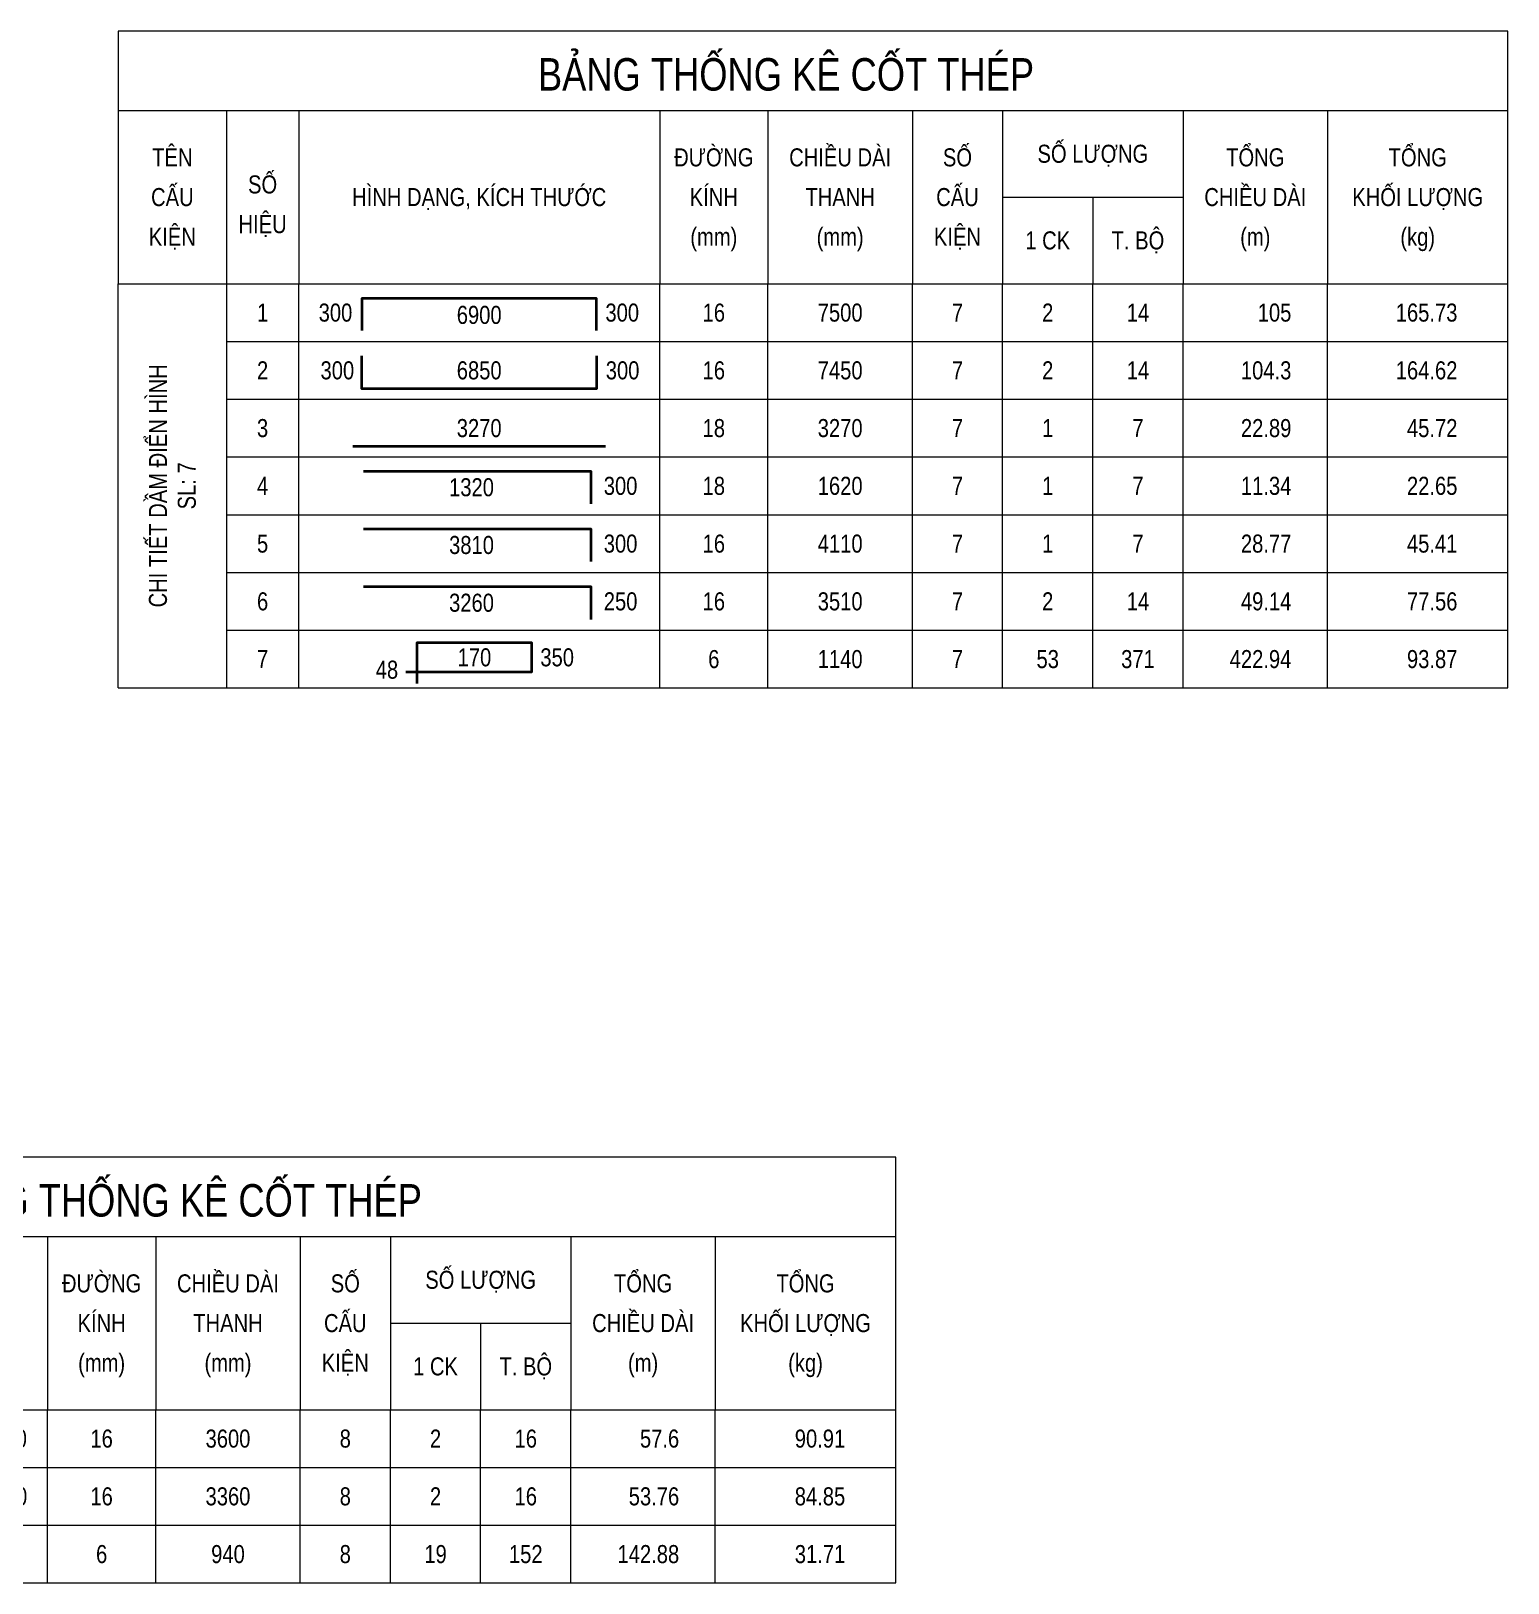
# Model space of a CAD drawing. Extents: x -165145 to 691808, y -202842 to 311040.
# Drawn here: x 319790 to 330019, y -88852 to -78103 of the extents above; entities that cross this region are included whole.
import ezdxf
from ezdxf.enums import TextEntityAlignment as Align

# ---------------------------------------------------------------- set-up
doc = ezdxf.new("R2010")
doc.units = 0
doc.header["$LTSCALE"] = 10
doc.header["$MEASUREMENT"] = 0
doc.layers.get('0').update_dxf_attribs({"linetype": 'CONTINUOUS'})
for name, color, linetype, lineweight in [('DCE_BaoBeTong', 4, 'CONTINUOUS', 18), ('Dce_text', 7, 'CONTINUOUS', 13), ('DCE_ThepChu', 1, 'CONTINUOUS', 35), ('GE_KC_NETTHAY', 2, 'CONTINUOUS', 20)]:
    doc.layers.add(name, color=color, linetype=linetype, lineweight=lineweight)
doc.styles.add('Dce_Text', font='arial.ttf', dxfattribs={"width": 0.8})

# ---------------------------------------------------------------- blocks, each defined once
blk = doc.blocks.new('TKTitle')
at = {"layer": 'DCE_BaoBeTong'}
for p, q in [((15, -11), (15, -35)), ((25, -11), (25, -35)), ((75, -11), (75, -35)), ((90, -11), (90, -35)), ((110, -11), (110, -35)), ((122.5, -11), (122.5, -35)), ((147.5, -11), (147.5, -35)), ((167.5, -11), (167.5, -35)), ((122.5, -23), (147.5, -23)), ((135, -23), (135, -35))]:
    blk.add_line(p, q, dxfattribs=at)
for points in [[(0, 0), (0, -11), (0, -35), (15, -35), (25, -35), (75, -35), (90, -35), (122.5, -35), (135, -35), (147.5, -35), (167.5, -35), (192.5, -35), (192.5, -11), (192.5, 0), (0, 0)], [(0, -11), (15, -11), (25, -11), (75, -11), (90, -11), (122.5, -11), (147.5, -11), (167.5, -11), (192.5, -11)]]:
    blk.add_lwpolyline(points, dxfattribs=at)
at = {"style": 'Dce_Text', "width": 0.8}
for s, height, p in [('BẢNG THỐNG KÊ CỐT THÉP', 4.5, (92.5, -6)), ('SỐ LƯỢNG', 2.5, (135, -17)), ('TÊN', 2.5, (7.5, -17.5)), ('ĐƯỜNG', 2.5, (82.5, -17.5)), ('CHIỀU DÀI', 2.5, (100, -17.5)), ('SỐ', 2.5, (116.25, -17.5)), ('TỔNG', 2.5, (157.5, -17.5)), ('TỔNG', 2.5, (180, -17.5)), ('SỐ', 2.5, (20, -21.25)), ('CẤU', 2.5, (7.5, -23)), ('HÌNH DẠNG, KÍCH THƯỚC', 2.5, (50, -23)), ('KÍNH', 2.5, (82.5, -23)), ('CẤU', 2.5, (116.25, -23)), ('CHIỀU DÀI', 2.5, (157.5, -23)), ('KHỐI LƯỢNG', 2.5, (180, -23)), ('THANH', 2.5, (100, -23)), ('HIỆU', 2.5, (20, -26.75)), ('KIỆN', 2.5, (7.5, -28.5)), ('(mm)', 2.5, (82.5, -28.5)), ('(mm)', 2.5, (100, -28.5)), ('KIỆN', 2.5, (116.25, -28.5)), ('1 CK', 2.5, (128.75, -29)), ('T. BỘ', 2.5, (141.25, -29)), ('(m)', 2.5, (157.5, -28.5)), ('(kg)', 2.5, (180, -28.5))]:
    blk.add_text(s, height=height, dxfattribs=at).set_placement(p, align=Align.MIDDLE_CENTER)
blk = doc.blocks.new('TK4')
at = {"layer": 'DCE_BaoBeTong'}
for p, q in [((0, -8), (0, 0)), ((25, -8), (25, 0)), ((75, -8), (75, 0)), ((90, -8), (90, 0)), ((110, -8), (110, 0)), ((122.5, -8), (122.5, 0)), ((135, -8), (135, 0)), ((147.5, -8), (147.5, 0)), ((167.5, -8), (167.5, 0))]:
    blk.add_line(p, q, dxfattribs=at)
for points in [[(15, -8), (25, -8), (75, -8), (90, -8), (122.5, -8), (135, -8), (147.5, -8), (167.5, -8), (192.5, -8), (192.5, 0)], [(15, 0), (15, -8)]]:
    blk.add_lwpolyline(points, dxfattribs=at)
at = {"layer": 'DCE_ThepChu'}
blk.add_lwpolyline([(33.78, -6.5), (33.78, -2), (66.22, -2), (66.22, -6.5)], dxfattribs=at)
at = {"layer": 'Dce_text', "color": 2, "style": 'Dce_Text', "width": 0.8, "flags": 4}
for tag, p in [('SH', (20, -4)), ('L2', (50, -4.32)), ('DK', (82.5, -4)), ('sumL', (100, -4)), ('SKC', (116.25, -4)), ('SL', (128.75, -4))]:
    blk.add_attdef(tag, text='', height=2.5, dxfattribs=at).set_placement(p, align=Align.MIDDLE_CENTER)
for tag, p in [('L1', (32.43, -4)), ('Lall', (162.5, -4)), ('KL', (185.5, -4))]:
    blk.add_attdef(tag, text='', height=2.5, dxfattribs=at).set_placement(p, align=Align.MIDDLE_RIGHT)
blk.add_attdef('L3', text='', height=2.5, dxfattribs=at).set_placement((67.48, -4), align=Align.MIDDLE_LEFT)
at = {"layer": 'Dce_text', "color": 2, "style": 'Dce_Text', "width": 0.8}
blk.add_attdef('TSL', text='', height=2.5, dxfattribs=at).set_placement((141.25, -4), align=Align.MIDDLE_CENTER)
blk = doc.blocks.new('TK7')
at = {"layer": 'DCE_BaoBeTong'}
for p, q in [((0, -8), (0, 0)), ((25, -8), (25, 0)), ((75, -8), (75, 0)), ((90, -8), (90, 0)), ((110, -8), (110, 0)), ((122.5, -8), (122.5, 0)), ((135, -8), (135, 0)), ((147.5, -8), (147.5, 0)), ((167.5, -8), (167.5, 0))]:
    blk.add_line(p, q, dxfattribs=at)
for points in [[(15, -8), (25, -8), (75, -8), (90, -8), (122.5, -8), (135, -8), (147.5, -8), (167.5, -8), (192.5, -8), (192.5, 0)], [(15, 0), (15, -8)]]:
    blk.add_lwpolyline(points, dxfattribs=at)
at = {"layer": 'DCE_ThepChu'}
blk.add_lwpolyline([(33.72, -2), (33.72, -6.5), (66.28, -6.5), (66.28, -2)], dxfattribs=at)
at = {"layer": 'Dce_text', "color": 2, "style": 'Dce_Text', "width": 0.8, "flags": 4}
for tag, p in [('SH', (20, -4)), ('L2', (50, -4)), ('DK', (82.5, -4)), ('sumL', (100, -4)), ('SKC', (116.25, -4)), ('SL', (128.75, -4))]:
    blk.add_attdef(tag, text='', height=2.5, dxfattribs=at).set_placement(p, align=Align.MIDDLE_CENTER)
for tag, p in [('L1', (32.68, -4)), ('Lall', (162.5, -4)), ('KL', (185.5, -4))]:
    blk.add_attdef(tag, text='', height=2.5, dxfattribs=at).set_placement(p, align=Align.MIDDLE_RIGHT)
blk.add_attdef('L3', text='', height=2.5, dxfattribs=at).set_placement((67.53, -4), align=Align.MIDDLE_LEFT)
at = {"layer": 'Dce_text', "color": 2, "style": 'Dce_Text', "width": 0.8}
blk.add_attdef('TSL', text='', height=2.5, dxfattribs=at).set_placement((141.25, -4), align=Align.MIDDLE_CENTER)
blk = doc.blocks.new('TK1')
at = {"layer": 'DCE_BaoBeTong'}
for p, q in [((0, -8), (0, 0)), ((25, -8), (25, 0)), ((75, -8), (75, 0)), ((90, -8), (90, 0)), ((110, -8), (110, 0)), ((122.5, -8), (122.5, 0)), ((135, -8), (135, 0)), ((147.5, -8), (147.5, 0)), ((167.5, -8), (167.5, 0))]:
    blk.add_line(p, q, dxfattribs=at)
for points in [[(15, -8), (25, -8), (75, -8), (90, -8), (122.5, -8), (135, -8), (147.5, -8), (167.5, -8), (192.5, -8), (192.5, 0)], [(15, 0), (15, -8)]]:
    blk.add_lwpolyline(points, dxfattribs=at)
at = {"layer": 'DCE_ThepChu'}
blk.add_lwpolyline([(32.5, -6.5), (67.5, -6.5)], dxfattribs=at)
at = {"layer": 'Dce_text', "color": 2, "style": 'Dce_Text', "width": 0.8, "flags": 4}
for tag, p in [('SH', (20, -4)), ('L', (50, -4)), ('DK', (82.5, -4)), ('sumL', (100, -4)), ('SKC', (116.25, -4)), ('SL', (128.75, -4))]:
    blk.add_attdef(tag, text='', height=2.5, dxfattribs=at).set_placement(p, align=Align.MIDDLE_CENTER)
at = {"layer": 'Dce_text', "color": 2, "style": 'Dce_Text', "width": 0.8}
blk.add_attdef('TSL', text='', height=2.5, dxfattribs=at).set_placement((141.25, -4), align=Align.MIDDLE_CENTER)
at = {"layer": 'Dce_text', "color": 2, "style": 'Dce_Text', "width": 0.8, "flags": 4}
for tag, p in [('Lall', (162.5, -4)), ('KL', (185.5, -4))]:
    blk.add_attdef(tag, text='', height=2.5, dxfattribs=at).set_placement(p, align=Align.MIDDLE_RIGHT)
blk = doc.blocks.new('TK3')
at = {"layer": 'DCE_BaoBeTong'}
for p, q in [((0, -8), (0, 0)), ((25, -8), (25, 0)), ((75, -8), (75, 0)), ((90, -8), (90, 0)), ((110, -8), (110, 0)), ((122.5, -8), (122.5, 0)), ((135, -8), (135, 0)), ((147.5, -8), (147.5, 0)), ((167.5, -8), (167.5, 0))]:
    blk.add_line(p, q, dxfattribs=at)
for points in [[(15, -8), (25, -8), (75, -8), (90, -8), (122.5, -8), (135, -8), (147.5, -8), (167.5, -8), (192.5, -8), (192.5, 0)], [(15, 0), (15, -8)]]:
    blk.add_lwpolyline(points, dxfattribs=at)
at = {"layer": 'DCE_ThepChu'}
blk.add_lwpolyline([(65.52, -6.5), (65.52, -2), (33.99, -2)], dxfattribs=at)
at = {"layer": 'DCE_BaoBeTong', "color": 2, "style": 'Dce_Text', "width": 0.8}
blk.add_attdef('TSL', text='', height=2.5, dxfattribs=at).set_placement((141.25, -4), align=Align.MIDDLE_CENTER)
at = {"layer": 'Dce_text', "color": 2, "style": 'Dce_Text', "width": 0.8, "flags": 4}
for tag, p in [('SH', (20, -4)), ('L1', (48.94, -4.19)), ('DK', (82.5, -4)), ('sumL', (100, -4)), ('SKC', (116.25, -4)), ('SL', (128.75, -4))]:
    blk.add_attdef(tag, text='', height=2.5, dxfattribs=at).set_placement(p, align=Align.MIDDLE_CENTER)
blk.add_attdef('L2', text='', height=2.5, dxfattribs=at).set_placement((67.26, -4), align=Align.MIDDLE_LEFT)
for tag, p in [('Lall', (162.5, -4)), ('KL', (185.5, -4))]:
    blk.add_attdef(tag, text='', height=2.5, dxfattribs=at).set_placement(p, align=Align.MIDDLE_RIGHT)
blk = doc.blocks.new('TK9')
at = {"layer": 'DCE_BaoBeTong'}
for p, q in [((0, -8), (0, 0)), ((25, -8), (25, 0)), ((75, -8), (75, 0)), ((90, -8), (90, 0)), ((110, -8), (110, 0)), ((122.5, -8), (122.5, 0)), ((135, -8), (135, 0)), ((147.5, -8), (147.5, 0)), ((167.5, -8), (167.5, 0))]:
    blk.add_line(p, q, dxfattribs=at)
for points in [[(15, -8), (25, -8), (75, -8), (90, -8), (122.5, -8), (135, -8), (147.5, -8), (167.5, -8), (192.5, -8), (192.5, 0)], [(15, 0), (15, -8)]]:
    blk.add_lwpolyline(points, dxfattribs=at)
at = {"layer": 'DCE_ThepChu'}
blk.add_lwpolyline([(41.42, -7.37), (41.42, -1.7), (57.26, -1.7), (57.26, -5.81), (39.86, -5.81)], dxfattribs=at)
at = {"layer": 'Dce_text', "color": 2, "style": 'Dce_Text', "width": 0.8, "flags": 4}
for tag, p in [('SH', (20, -4)), ('DK', (82.5, -4)), ('sumL', (100, -4)), ('SKC', (116.25, -4)), ('SL', (128.75, -4))]:
    blk.add_attdef(tag, text='', height=2.5, dxfattribs=at).set_placement(p, align=Align.MIDDLE_CENTER)
at = {"layer": 'Dce_text', "color": 2, "style": 'Dce_Text', "width": 0.8}
blk.add_attdef('M', text='', height=2.5, dxfattribs=at).set_placement((38.78, -5.47), align=Align.MIDDLE_RIGHT)
for tag, p in [('L1', (49.34, -3.76)), ('TSL', (141.25, -4))]:
    blk.add_attdef(tag, text='', height=2.5, dxfattribs=at).set_placement(p, align=Align.MIDDLE_CENTER)
blk.add_attdef('L2', text='', height=2.5, dxfattribs=at).set_placement((58.47, -3.76), align=Align.MIDDLE_LEFT)
at = {"layer": 'Dce_text', "color": 2, "style": 'Dce_Text', "width": 0.8, "flags": 4}
for tag, p in [('Lall', (162.5, -4)), ('KL', (185.5, -4))]:
    blk.add_attdef(tag, text='', height=2.5, dxfattribs=at).set_placement(p, align=Align.MIDDLE_RIGHT)
blk = doc.blocks.new('TenCauKien')
at = {"layer": 'Dce_text', "style": 'Dce_Text', "width": 0.8}
for tag, p in [('TENCAUKIEN', (-2, 0)), ('SOCAUKIEN', (2, 0))]:
    blk.add_attdef(tag, text='', height=2.5, rotation=90, dxfattribs=at).set_placement(p, align=Align.MIDDLE_CENTER)

msp = doc.modelspace()

# ---------------------------------------------------------------- linework, layer by layer
at = {"layer": 'DCE_BaoBeTong'}
msp.add_lwpolyline([(320393.62876, -82652.69086), (321143.62876, -82652.69086)], dxfattribs=at)

# ---------------------------------------------------------------- block references
at = {"layer": 'GE_KC_NETTHAY', "xscale": 50, "yscale": 50, "zscale": 50}
for p in [(320393.62876, -78102.69086), (316153.85215, -85901.6175)]:
    msp.add_blockref('TKTitle', p, dxfattribs=at)
at = {"layer": 'GE_KC_NETTHAY'}
ref = msp.add_blockref('TK4', (320393.62876, -79852.69086), dxfattribs=dict(at, xscale=50, yscale=50, zscale=50))
ref.add_attrib('SH', '1', dxfattribs={"layer": 'Dce_text', "color": 2, "height": 125, "style": 'Dce_Text', "width": 0.8}).set_placement((321393.62876, -80052.69086), align=Align.MIDDLE_CENTER)
ref.add_attrib('L2', '6900', dxfattribs={"layer": 'Dce_text', "color": 2, "height": 125, "style": 'Dce_Text', "width": 0.8}).set_placement((322893.62876, -80068.65265), align=Align.MIDDLE_CENTER)
ref.add_attrib('L1', '300', dxfattribs={"layer": 'Dce_text', "color": 2, "height": 125, "style": 'Dce_Text', "width": 0.8}).set_placement((322014.89407, -80052.69086), align=Align.MIDDLE_RIGHT)
ref.add_attrib('L3', '300', dxfattribs={"layer": 'Dce_text', "color": 2, "height": 125, "style": 'Dce_Text', "width": 0.8}).set_placement((323767.86773, -80052.69086), align=Align.MIDDLE_LEFT)
ref.add_attrib('DK', '16', dxfattribs={"layer": 'Dce_text', "color": 2, "height": 125, "style": 'Dce_Text', "width": 0.8}).set_placement((324518.62876, -80052.69086), align=Align.MIDDLE_CENTER)
ref.add_attrib('sumL', '7500', dxfattribs={"layer": 'Dce_text', "color": 2, "height": 125, "style": 'Dce_Text', "width": 0.8}).set_placement((325393.62876, -80052.69086), align=Align.MIDDLE_CENTER)
ref.add_attrib('SL', '2', dxfattribs={"layer": 'Dce_text', "color": 2, "height": 125, "style": 'Dce_Text', "width": 0.8}).set_placement((326831.12876, -80052.69086), align=Align.MIDDLE_CENTER)
ref.add_attrib('SKC', '7', dxfattribs={"layer": 'Dce_text', "color": 2, "height": 125, "style": 'Dce_Text', "width": 0.8}).set_placement((326206.12876, -80052.69086), align=Align.MIDDLE_CENTER)
ref.add_attrib('Lall', '105', dxfattribs={"layer": 'Dce_text', "color": 2, "height": 125, "style": 'Dce_Text', "width": 0.8}).set_placement((328518.62876, -80052.69086), align=Align.MIDDLE_RIGHT)
ref.add_attrib('KL', '165.73', dxfattribs={"layer": 'Dce_text', "color": 2, "height": 125, "style": 'Dce_Text', "width": 0.8}).set_placement((329668.62876, -80052.69086), align=Align.MIDDLE_RIGHT)
ref.add_attrib('TSL', '14', dxfattribs={"layer": 'Dce_text', "color": 2, "height": 125, "style": 'Dce_Text', "width": 0.8}).set_placement((327456.12876, -80052.69086), align=Align.MIDDLE_CENTER)
ref = msp.add_blockref('TK7', (320393.62876, -80252.69086), dxfattribs=dict(at, xscale=50, yscale=50, zscale=50))
ref.add_attrib('SH', '2', dxfattribs={"layer": 'Dce_text', "color": 2, "height": 125, "style": 'Dce_Text', "width": 0.8}).set_placement((321393.62876, -80452.69086), align=Align.MIDDLE_CENTER)
ref.add_attrib('L2', '6850', dxfattribs={"layer": 'Dce_text', "color": 2, "height": 125, "style": 'Dce_Text', "width": 0.8}).set_placement((322893.62876, -80452.69086), align=Align.MIDDLE_CENTER)
ref.add_attrib('L1', '300', dxfattribs={"layer": 'Dce_text', "color": 2, "height": 125, "style": 'Dce_Text', "width": 0.8}).set_placement((322027.84118, -80452.69086), align=Align.MIDDLE_RIGHT)
ref.add_attrib('L3', '300', dxfattribs={"layer": 'Dce_text', "color": 2, "height": 125, "style": 'Dce_Text', "width": 0.8}).set_placement((323770.29927, -80452.69086), align=Align.MIDDLE_LEFT)
ref.add_attrib('DK', '16', dxfattribs={"layer": 'Dce_text', "color": 2, "height": 125, "style": 'Dce_Text', "width": 0.8}).set_placement((324518.62876, -80452.69086), align=Align.MIDDLE_CENTER)
ref.add_attrib('sumL', '7450', dxfattribs={"layer": 'Dce_text', "color": 2, "height": 125, "style": 'Dce_Text', "width": 0.8}).set_placement((325393.62876, -80452.69086), align=Align.MIDDLE_CENTER)
ref.add_attrib('SL', '2', dxfattribs={"layer": 'Dce_text', "color": 2, "height": 125, "style": 'Dce_Text', "width": 0.8}).set_placement((326831.12876, -80452.69086), align=Align.MIDDLE_CENTER)
ref.add_attrib('SKC', '7', dxfattribs={"layer": 'Dce_text', "color": 2, "height": 125, "style": 'Dce_Text', "width": 0.8}).set_placement((326206.12876, -80452.69086), align=Align.MIDDLE_CENTER)
ref.add_attrib('Lall', '104.3', dxfattribs={"layer": 'Dce_text', "color": 2, "height": 125, "style": 'Dce_Text', "width": 0.8}).set_placement((328518.62876, -80452.69086), align=Align.MIDDLE_RIGHT)
ref.add_attrib('KL', '164.62', dxfattribs={"layer": 'Dce_text', "color": 2, "height": 125, "style": 'Dce_Text', "width": 0.8}).set_placement((329668.62876, -80452.69086), align=Align.MIDDLE_RIGHT)
ref.add_attrib('TSL', '14', dxfattribs={"layer": 'Dce_text', "color": 2, "height": 125, "style": 'Dce_Text', "width": 0.8}).set_placement((327456.12876, -80452.69086), align=Align.MIDDLE_CENTER)
at = {"layer": 'GE_KC_NETTHAY', "xscale": 50, "yscale": 50, "zscale": 50}
msp.add_blockref('TenCauKien', (320768.62876, -81252.69086), dxfattribs=at).add_auto_attribs({'SOCAUKIEN': 'SL: 7', 'TENCAUKIEN': 'CHI TIẾT DẦM ĐIỂN HÌNH'})
at = {"layer": 'GE_KC_NETTHAY'}
ref = msp.add_blockref('TK1', (320393.62876, -80652.69086), dxfattribs=dict(at, xscale=50, yscale=50, zscale=50))
ref.add_attrib('KL', '45.72', dxfattribs={"layer": 'Dce_text', "color": 2, "height": 125, "style": 'Dce_Text', "width": 0.8}).set_placement((329668.62876, -80852.69086), align=Align.MIDDLE_RIGHT)
ref.add_attrib('Lall', '22.89', dxfattribs={"layer": 'Dce_text', "color": 2, "height": 125, "style": 'Dce_Text', "width": 0.8}).set_placement((328518.62876, -80852.69086), align=Align.MIDDLE_RIGHT)
ref.add_attrib('SKC', '7', dxfattribs={"layer": 'Dce_text', "color": 2, "height": 125, "style": 'Dce_Text', "width": 0.8}).set_placement((326206.12876, -80852.69086), align=Align.MIDDLE_CENTER)
ref.add_attrib('SL', '1', dxfattribs={"layer": 'Dce_text', "color": 2, "height": 125, "style": 'Dce_Text', "width": 0.8}).set_placement((326831.12876, -80852.69086), align=Align.MIDDLE_CENTER)
ref.add_attrib('sumL', '3270', dxfattribs={"layer": 'Dce_text', "color": 2, "height": 125, "style": 'Dce_Text', "width": 0.8}).set_placement((325393.62876, -80852.69086), align=Align.MIDDLE_CENTER)
ref.add_attrib('DK', '18', dxfattribs={"layer": 'Dce_text', "color": 2, "height": 125, "style": 'Dce_Text', "width": 0.8}).set_placement((324518.62876, -80852.69086), align=Align.MIDDLE_CENTER)
ref.add_attrib('L', '3270', dxfattribs={"layer": 'Dce_text', "color": 2, "height": 125, "style": 'Dce_Text', "width": 0.8}).set_placement((322893.62876, -80852.69086), align=Align.MIDDLE_CENTER)
ref.add_attrib('SH', '3', dxfattribs={"layer": 'Dce_text', "color": 2, "height": 125, "style": 'Dce_Text', "width": 0.8}).set_placement((321393.62876, -80852.69086), align=Align.MIDDLE_CENTER)
ref.add_attrib('TSL', '7', dxfattribs={"layer": 'Dce_text', "color": 2, "height": 125, "style": 'Dce_Text', "width": 0.8}).set_placement((327456.12876, -80852.69086), align=Align.MIDDLE_CENTER)
ref = msp.add_blockref('TK3', (320393.62876, -81052.69086), dxfattribs=dict(at, xscale=50, yscale=50, zscale=50))
ref.add_attrib('SH', '4', dxfattribs={"layer": 'Dce_text', "color": 2, "height": 125, "style": 'Dce_Text', "width": 0.8}).set_placement((321393.62876, -81252.69086), align=Align.MIDDLE_CENTER)
ref.add_attrib('L1', '1320', dxfattribs={"layer": 'Dce_text', "color": 2, "height": 125, "style": 'Dce_Text', "width": 0.8}).set_placement((322840.49356, -81262.2965), align=Align.MIDDLE_CENTER)
ref.add_attrib('L2', '300', dxfattribs={"layer": 'Dce_text', "color": 2, "height": 125, "style": 'Dce_Text', "width": 0.8}).set_placement((323756.51393, -81252.69086), align=Align.MIDDLE_LEFT)
ref.add_attrib('DK', '18', dxfattribs={"layer": 'Dce_text', "color": 2, "height": 125, "style": 'Dce_Text', "width": 0.8}).set_placement((324518.62876, -81252.69086), align=Align.MIDDLE_CENTER)
ref.add_attrib('sumL', '1620', dxfattribs={"layer": 'Dce_text', "color": 2, "height": 125, "style": 'Dce_Text', "width": 0.8}).set_placement((325393.62876, -81252.69086), align=Align.MIDDLE_CENTER)
ref.add_attrib('SL', '1', dxfattribs={"layer": 'Dce_text', "color": 2, "height": 125, "style": 'Dce_Text', "width": 0.8}).set_placement((326831.12876, -81252.69086), align=Align.MIDDLE_CENTER)
ref.add_attrib('SKC', '7', dxfattribs={"layer": 'Dce_text', "color": 2, "height": 125, "style": 'Dce_Text', "width": 0.8}).set_placement((326206.12876, -81252.69086), align=Align.MIDDLE_CENTER)
ref.add_attrib('Lall', '11.34', dxfattribs={"layer": 'Dce_text', "color": 2, "height": 125, "style": 'Dce_Text', "width": 0.8}).set_placement((328518.62876, -81252.69086), align=Align.MIDDLE_RIGHT)
ref.add_attrib('KL', '22.65', dxfattribs={"layer": 'Dce_text', "color": 2, "height": 125, "style": 'Dce_Text', "width": 0.8}).set_placement((329668.62876, -81252.69086), align=Align.MIDDLE_RIGHT)
ref.add_attrib('TSL', '7', dxfattribs={"layer": 'DCE_BaoBeTong', "color": 2, "height": 125, "style": 'Dce_Text', "width": 0.8}).set_placement((327456.12876, -81252.69086), align=Align.MIDDLE_CENTER)
ref = msp.add_blockref('TK3', (320393.62876, -81452.69086), dxfattribs=dict(at, xscale=50, yscale=50, zscale=50))
ref.add_attrib('SH', '5', dxfattribs={"layer": 'Dce_text', "color": 2, "height": 125, "style": 'Dce_Text', "width": 0.8}).set_placement((321393.62876, -81652.69086), align=Align.MIDDLE_CENTER)
ref.add_attrib('L1', '3810', dxfattribs={"layer": 'Dce_text', "color": 2, "height": 125, "style": 'Dce_Text', "width": 0.8}).set_placement((322840.49356, -81662.2965), align=Align.MIDDLE_CENTER)
ref.add_attrib('L2', '300', dxfattribs={"layer": 'Dce_text', "color": 2, "height": 125, "style": 'Dce_Text', "width": 0.8}).set_placement((323756.51393, -81652.69086), align=Align.MIDDLE_LEFT)
ref.add_attrib('DK', '16', dxfattribs={"layer": 'Dce_text', "color": 2, "height": 125, "style": 'Dce_Text', "width": 0.8}).set_placement((324518.62876, -81652.69086), align=Align.MIDDLE_CENTER)
ref.add_attrib('sumL', '4110', dxfattribs={"layer": 'Dce_text', "color": 2, "height": 125, "style": 'Dce_Text', "width": 0.8}).set_placement((325393.62876, -81652.69086), align=Align.MIDDLE_CENTER)
ref.add_attrib('SL', '1', dxfattribs={"layer": 'Dce_text', "color": 2, "height": 125, "style": 'Dce_Text', "width": 0.8}).set_placement((326831.12876, -81652.69086), align=Align.MIDDLE_CENTER)
ref.add_attrib('SKC', '7', dxfattribs={"layer": 'Dce_text', "color": 2, "height": 125, "style": 'Dce_Text', "width": 0.8}).set_placement((326206.12876, -81652.69086), align=Align.MIDDLE_CENTER)
ref.add_attrib('Lall', '28.77', dxfattribs={"layer": 'Dce_text', "color": 2, "height": 125, "style": 'Dce_Text', "width": 0.8}).set_placement((328518.62876, -81652.69086), align=Align.MIDDLE_RIGHT)
ref.add_attrib('KL', '45.41', dxfattribs={"layer": 'Dce_text', "color": 2, "height": 125, "style": 'Dce_Text', "width": 0.8}).set_placement((329668.62876, -81652.69086), align=Align.MIDDLE_RIGHT)
ref.add_attrib('TSL', '7', dxfattribs={"layer": 'DCE_BaoBeTong', "color": 2, "height": 125, "style": 'Dce_Text', "width": 0.8}).set_placement((327456.12876, -81652.69086), align=Align.MIDDLE_CENTER)
ref = msp.add_blockref('TK3', (320393.62876, -81852.69086), dxfattribs=dict(at, xscale=50, yscale=50, zscale=50))
ref.add_attrib('SH', '6', dxfattribs={"layer": 'Dce_text', "color": 2, "height": 125, "style": 'Dce_Text', "width": 0.8}).set_placement((321393.62876, -82052.69086), align=Align.MIDDLE_CENTER)
ref.add_attrib('L1', '3260', dxfattribs={"layer": 'Dce_text', "color": 2, "height": 125, "style": 'Dce_Text', "width": 0.8}).set_placement((322840.49356, -82062.2965), align=Align.MIDDLE_CENTER)
ref.add_attrib('L2', '250', dxfattribs={"layer": 'Dce_text', "color": 2, "height": 125, "style": 'Dce_Text', "width": 0.8}).set_placement((323756.51393, -82052.69086), align=Align.MIDDLE_LEFT)
ref.add_attrib('DK', '16', dxfattribs={"layer": 'Dce_text', "color": 2, "height": 125, "style": 'Dce_Text', "width": 0.8}).set_placement((324518.62876, -82052.69086), align=Align.MIDDLE_CENTER)
ref.add_attrib('sumL', '3510', dxfattribs={"layer": 'Dce_text', "color": 2, "height": 125, "style": 'Dce_Text', "width": 0.8}).set_placement((325393.62876, -82052.69086), align=Align.MIDDLE_CENTER)
ref.add_attrib('SL', '2', dxfattribs={"layer": 'Dce_text', "color": 2, "height": 125, "style": 'Dce_Text', "width": 0.8}).set_placement((326831.12876, -82052.69086), align=Align.MIDDLE_CENTER)
ref.add_attrib('SKC', '7', dxfattribs={"layer": 'Dce_text', "color": 2, "height": 125, "style": 'Dce_Text', "width": 0.8}).set_placement((326206.12876, -82052.69086), align=Align.MIDDLE_CENTER)
ref.add_attrib('Lall', '49.14', dxfattribs={"layer": 'Dce_text', "color": 2, "height": 125, "style": 'Dce_Text', "width": 0.8}).set_placement((328518.62876, -82052.69086), align=Align.MIDDLE_RIGHT)
ref.add_attrib('KL', '77.56', dxfattribs={"layer": 'Dce_text', "color": 2, "height": 125, "style": 'Dce_Text', "width": 0.8}).set_placement((329668.62876, -82052.69086), align=Align.MIDDLE_RIGHT)
ref.add_attrib('TSL', '14', dxfattribs={"layer": 'DCE_BaoBeTong', "color": 2, "height": 125, "style": 'Dce_Text', "width": 0.8}).set_placement((327456.12876, -82052.69086), align=Align.MIDDLE_CENTER)
ref = msp.add_blockref('TK9', (320393.62876, -82252.69086), dxfattribs=dict(at, xscale=50, yscale=50, zscale=50))
ref.add_attrib('L2', '350', dxfattribs={"layer": 'Dce_text', "color": 2, "height": 125, "style": 'Dce_Text', "width": 0.8}).set_placement((323317.15723, -82440.50879), align=Align.MIDDLE_LEFT)
ref.add_attrib('L1', '170', dxfattribs={"layer": 'Dce_text', "color": 2, "height": 125, "style": 'Dce_Text', "width": 0.8}).set_placement((322860.69088, -82440.50879), align=Align.MIDDLE_CENTER)
ref.add_attrib('M', '48', dxfattribs={"layer": 'Dce_text', "color": 2, "height": 125, "style": 'Dce_Text', "width": 0.8}).set_placement((322332.56777, -82526.07013), align=Align.MIDDLE_RIGHT)
ref.add_attrib('SH', '7', dxfattribs={"layer": 'Dce_text', "color": 2, "height": 125, "style": 'Dce_Text', "width": 0.8}).set_placement((321393.62876, -82452.69086), align=Align.MIDDLE_CENTER)
ref.add_attrib('DK', '6', dxfattribs={"layer": 'Dce_text', "color": 2, "height": 125, "style": 'Dce_Text', "width": 0.8}).set_placement((324518.62876, -82452.69086), align=Align.MIDDLE_CENTER)
ref.add_attrib('sumL', '1140', dxfattribs={"layer": 'Dce_text', "color": 2, "height": 125, "style": 'Dce_Text', "width": 0.8}).set_placement((325393.62876, -82452.69086), align=Align.MIDDLE_CENTER)
ref.add_attrib('SL', '53', dxfattribs={"layer": 'Dce_text', "color": 2, "height": 125, "style": 'Dce_Text', "width": 0.8}).set_placement((326831.12876, -82452.69086), align=Align.MIDDLE_CENTER)
ref.add_attrib('SKC', '7', dxfattribs={"layer": 'Dce_text', "color": 2, "height": 125, "style": 'Dce_Text', "width": 0.8}).set_placement((326206.12876, -82452.69086), align=Align.MIDDLE_CENTER)
ref.add_attrib('Lall', '422.94', dxfattribs={"layer": 'Dce_text', "color": 2, "height": 125, "style": 'Dce_Text', "width": 0.8}).set_placement((328518.62876, -82452.69086), align=Align.MIDDLE_RIGHT)
ref.add_attrib('KL', '93.87', dxfattribs={"layer": 'Dce_text', "color": 2, "height": 125, "style": 'Dce_Text', "width": 0.8}).set_placement((329668.62876, -82452.69086), align=Align.MIDDLE_RIGHT)
ref.add_attrib('TSL', '371', dxfattribs={"layer": 'Dce_text', "color": 2, "height": 125, "style": 'Dce_Text', "width": 0.8}).set_placement((327456.12876, -82452.69086), align=Align.MIDDLE_CENTER)
ref = msp.add_blockref('TK4', (316153.85215, -87651.6175), dxfattribs=dict(at, xscale=50, yscale=50, zscale=50))
ref.add_attrib('SH', '1', dxfattribs={"layer": 'Dce_text', "color": 2, "height": 125, "style": 'Dce_Text', "width": 0.8}).set_placement((317153.85215, -87851.6175), align=Align.MIDDLE_CENTER)
ref.add_attrib('L2', '3100', dxfattribs={"layer": 'Dce_text', "color": 2, "height": 125, "style": 'Dce_Text', "width": 0.8}).set_placement((318653.85215, -87867.57929), align=Align.MIDDLE_CENTER)
ref.add_attrib('L1', '250', dxfattribs={"layer": 'Dce_text', "color": 2, "height": 125, "style": 'Dce_Text', "width": 0.8}).set_placement((317775.11745, -87851.6175), align=Align.MIDDLE_RIGHT)
ref.add_attrib('L3', '250', dxfattribs={"layer": 'Dce_text', "color": 2, "height": 125, "style": 'Dce_Text', "width": 0.8}).set_placement((319528.09112, -87851.6175), align=Align.MIDDLE_LEFT)
ref.add_attrib('DK', '16', dxfattribs={"layer": 'Dce_text', "color": 2, "height": 125, "style": 'Dce_Text', "width": 0.8}).set_placement((320278.85215, -87851.6175), align=Align.MIDDLE_CENTER)
ref.add_attrib('sumL', '3600', dxfattribs={"layer": 'Dce_text', "color": 2, "height": 125, "style": 'Dce_Text', "width": 0.8}).set_placement((321153.85215, -87851.6175), align=Align.MIDDLE_CENTER)
ref.add_attrib('SL', '2', dxfattribs={"layer": 'Dce_text', "color": 2, "height": 125, "style": 'Dce_Text', "width": 0.8}).set_placement((322591.35215, -87851.6175), align=Align.MIDDLE_CENTER)
ref.add_attrib('SKC', '8', dxfattribs={"layer": 'Dce_text', "color": 2, "height": 125, "style": 'Dce_Text', "width": 0.8}).set_placement((321966.35215, -87851.6175), align=Align.MIDDLE_CENTER)
ref.add_attrib('Lall', '57.6', dxfattribs={"layer": 'Dce_text', "color": 2, "height": 125, "style": 'Dce_Text', "width": 0.8}).set_placement((324278.85215, -87851.6175), align=Align.MIDDLE_RIGHT)
ref.add_attrib('KL', '90.91', dxfattribs={"layer": 'Dce_text', "color": 2, "height": 125, "style": 'Dce_Text', "width": 0.8}).set_placement((325428.85215, -87851.6175), align=Align.MIDDLE_RIGHT)
ref.add_attrib('TSL', '16', dxfattribs={"layer": 'Dce_text', "color": 2, "height": 125, "style": 'Dce_Text', "width": 0.8}).set_placement((323216.35215, -87851.6175), align=Align.MIDDLE_CENTER)
ref = msp.add_blockref('TK7', (316153.85215, -88051.6175), dxfattribs=dict(at, xscale=50, yscale=50, zscale=50))
ref.add_attrib('SH', '2', dxfattribs={"layer": 'Dce_text', "color": 2, "height": 125, "style": 'Dce_Text', "width": 0.8}).set_placement((317153.85215, -88251.6175), align=Align.MIDDLE_CENTER)
ref.add_attrib('L2', '3100', dxfattribs={"layer": 'Dce_text', "color": 2, "height": 125, "style": 'Dce_Text', "width": 0.8}).set_placement((318653.85215, -88251.6175), align=Align.MIDDLE_CENTER)
ref.add_attrib('L1', '130', dxfattribs={"layer": 'Dce_text', "color": 2, "height": 125, "style": 'Dce_Text', "width": 0.8}).set_placement((317788.06456, -88251.6175), align=Align.MIDDLE_RIGHT)
ref.add_attrib('L3', '130', dxfattribs={"layer": 'Dce_text', "color": 2, "height": 125, "style": 'Dce_Text', "width": 0.8}).set_placement((319530.52266, -88251.6175), align=Align.MIDDLE_LEFT)
ref.add_attrib('DK', '16', dxfattribs={"layer": 'Dce_text', "color": 2, "height": 125, "style": 'Dce_Text', "width": 0.8}).set_placement((320278.85215, -88251.6175), align=Align.MIDDLE_CENTER)
ref.add_attrib('sumL', '3360', dxfattribs={"layer": 'Dce_text', "color": 2, "height": 125, "style": 'Dce_Text', "width": 0.8}).set_placement((321153.85215, -88251.6175), align=Align.MIDDLE_CENTER)
ref.add_attrib('SL', '2', dxfattribs={"layer": 'Dce_text', "color": 2, "height": 125, "style": 'Dce_Text', "width": 0.8}).set_placement((322591.35215, -88251.6175), align=Align.MIDDLE_CENTER)
ref.add_attrib('SKC', '8', dxfattribs={"layer": 'Dce_text', "color": 2, "height": 125, "style": 'Dce_Text', "width": 0.8}).set_placement((321966.35215, -88251.6175), align=Align.MIDDLE_CENTER)
ref.add_attrib('Lall', '53.76', dxfattribs={"layer": 'Dce_text', "color": 2, "height": 125, "style": 'Dce_Text', "width": 0.8}).set_placement((324278.85215, -88251.6175), align=Align.MIDDLE_RIGHT)
ref.add_attrib('KL', '84.85', dxfattribs={"layer": 'Dce_text', "color": 2, "height": 125, "style": 'Dce_Text', "width": 0.8}).set_placement((325428.85215, -88251.6175), align=Align.MIDDLE_RIGHT)
ref.add_attrib('TSL', '16', dxfattribs={"layer": 'Dce_text', "color": 2, "height": 125, "style": 'Dce_Text', "width": 0.8}).set_placement((323216.35215, -88251.6175), align=Align.MIDDLE_CENTER)
ref = msp.add_blockref('TK9', (316153.85215, -88451.6175), dxfattribs=dict(at, xscale=50, yscale=50, zscale=50))
ref.add_attrib('L2', '250', dxfattribs={"layer": 'Dce_text', "color": 2, "height": 125, "style": 'Dce_Text', "width": 0.8}).set_placement((319077.38062, -88639.43542), align=Align.MIDDLE_LEFT)
ref.add_attrib('L1', '170', dxfattribs={"layer": 'Dce_text', "color": 2, "height": 125, "style": 'Dce_Text', "width": 0.8}).set_placement((318620.91427, -88639.43542), align=Align.MIDDLE_CENTER)
ref.add_attrib('M', '48', dxfattribs={"layer": 'Dce_text', "color": 2, "height": 125, "style": 'Dce_Text', "width": 0.8}).set_placement((318092.79116, -88724.99677), align=Align.MIDDLE_RIGHT)
ref.add_attrib('SH', '3', dxfattribs={"layer": 'Dce_text', "color": 2, "height": 125, "style": 'Dce_Text', "width": 0.8}).set_placement((317153.85215, -88651.6175), align=Align.MIDDLE_CENTER)
ref.add_attrib('DK', '6', dxfattribs={"layer": 'Dce_text', "color": 2, "height": 125, "style": 'Dce_Text', "width": 0.8}).set_placement((320278.85215, -88651.6175), align=Align.MIDDLE_CENTER)
ref.add_attrib('sumL', '940', dxfattribs={"layer": 'Dce_text', "color": 2, "height": 125, "style": 'Dce_Text', "width": 0.8}).set_placement((321153.85215, -88651.6175), align=Align.MIDDLE_CENTER)
ref.add_attrib('SL', '19', dxfattribs={"layer": 'Dce_text', "color": 2, "height": 125, "style": 'Dce_Text', "width": 0.8}).set_placement((322591.35215, -88651.6175), align=Align.MIDDLE_CENTER)
ref.add_attrib('SKC', '8', dxfattribs={"layer": 'Dce_text', "color": 2, "height": 125, "style": 'Dce_Text', "width": 0.8}).set_placement((321966.35215, -88651.6175), align=Align.MIDDLE_CENTER)
ref.add_attrib('Lall', '142.88', dxfattribs={"layer": 'Dce_text', "color": 2, "height": 125, "style": 'Dce_Text', "width": 0.8}).set_placement((324278.85215, -88651.6175), align=Align.MIDDLE_RIGHT)
ref.add_attrib('KL', '31.71', dxfattribs={"layer": 'Dce_text', "color": 2, "height": 125, "style": 'Dce_Text', "width": 0.8}).set_placement((325428.85215, -88651.6175), align=Align.MIDDLE_RIGHT)
ref.add_attrib('TSL', '152', dxfattribs={"layer": 'Dce_text', "color": 2, "height": 125, "style": 'Dce_Text', "width": 0.8}).set_placement((323216.35215, -88651.6175), align=Align.MIDDLE_CENTER)

doc.saveas('drawing.dxf')
